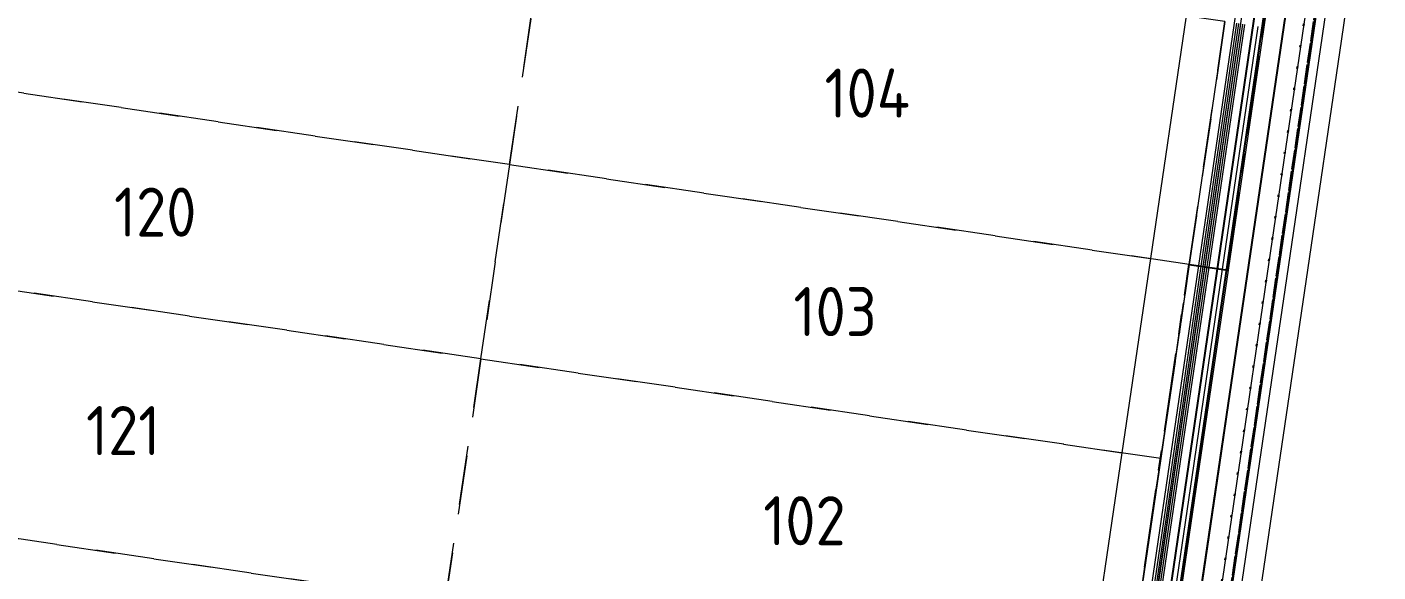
# Model space of a CAD drawing. Header units: metres. Extents: x 302924 to 306036, y 6267404 to 6269261.
# Drawn here: x 304106.1 to 304174.9, y 6268632.8 to 6268660.6 of the extents above; entities that cross this region are included whole.
import ezdxf

# ---------------------------------------------------------------- set-up
doc = ezdxf.new("R2010")
doc.units = ezdxf.units.M
for name, pattern in [('Cable Exist OH', [1, 1, 0]), ('Cable Exist UG', [7, 4, -1, 1, -1]), ('Cable Remove', [1, 0, -1]), ('Dash', [5, 3, -2])]:
    doc.linetypes.add(name, pattern=pattern)
for name, color, linetype, lineweight, true_color, plot, transparency in [('. Const Lines_HV', 7, 'Continuous', 0, 0x990000, False, 0.4), ('. Const Lines_LV', 7, 'Continuous', 0, 0x000099, False, 0.4), ('. Const Lines_SL', 7, 'Continuous', 0, 0x009999, False, 0.4), ('. Const Lines_SP_Trench (PL)', 7, 'Continuous', 0, 0x990099, False, 0.4)]:
    doc.layers.add(name, color=color, linetype=linetype, lineweight=lineweight, true_color=true_color, plot=plot, transparency=transparency)
doc.layers.add('._ MGA Trench Outline (PL)', color=248, linetype='Continuous', lineweight=0, plot=False, transparency=0.6)
doc.layers.add('._Cable_HV_240mm_Al_Proposed', color=11, linetype='Cable x', lineweight=0, plot=False)
doc.layers.add('_Kerb Line_SP', color=60, linetype='Continuous', lineweight=13, transparency=0.6)
for name, color, linetype, lineweight in [('_Lot Layout Future', 151, 'Continuous', 13), ('_Lot Layout Future - Lot No', 155, 'Continuous', 13), ('_User_EW_Final', 82, 'Continuous', 20), ('_User_HV_Final', 1, 'Continuous', 25), ('_User_LV_Exist', 5, 'Continuous', 25), ('_User_TR_Final', 6, 'Continuous', 25), ('Cadastre Land Parcels_SP_EXT', 118, 'Continuous', 15)]:
    doc.layers.add(name, color=color, linetype=linetype, lineweight=lineweight)
doc.layers.add('Duct_SP_EXT', color=30, linetype='Continuous')
doc.layers.add('OH_Details_SP_MISC', color=7, linetype='Continuous')
doc.styles.add('LotNum', font='isocp.shx')
doc.styles.get("Standard").update_dxf_attribs({"font": 'arial.ttf'})
doc.linetypes.add('Cable x', pattern='A,5,-0.05,["X",Standard,S=1.5,R=0,X=0,Y=-0.75],-1.45', length=6.5)

msp = doc.modelspace()

# ---------------------------------------------------------------- linework, layer by layer
at = {"layer": '. Const Lines_HV', "linetype": 'Continuous', "lineweight": 0, "flags": 128}
for points in [[(304171.5652, 6268670.295), (304170.1128, 6268660.4011), (304168.2973, 6268648.0336), (304166.8448, 6268638.1397), (304165.0288, 6268625.7689), (304163.1736, 6268613.3282), (304161.3553, 6268600.9529), (304159.9013, 6268591.0582), (304157.8664, 6268577.2064), (304156.0485, 6268564.8377), (304153.867, 6268549.9963), (304152.0498, 6268537.6279)], [(304173.544, 6268670.0045), (304172.0916, 6268660.1106), (304170.2761, 6268647.7431), (304168.8236, 6268637.8492), (304167.0072, 6268625.4761), (304165.1521, 6268613.0353), (304163.3341, 6268600.6621), (304161.88, 6268590.7674), (304159.8452, 6268576.9157), (304158.0272, 6268564.5469), (304155.8458, 6268549.7054), (304154.0285, 6268537.3372)]]:
    msp.add_lwpolyline(points, dxfattribs=at)
at = {"layer": '. Const Lines_LV', "linetype": 'Continuous', "lineweight": 0, "flags": 128}
for points in [[(304172.5546, 6268670.1497), (304171.1022, 6268660.2558), (304169.2867, 6268647.8884), (304167.8342, 6268637.9944), (304166.018, 6268625.6225), (304164.1629, 6268613.1817), (304162.5096, 6268601.7392), (304160.8907, 6268590.9128), (304158.8558, 6268577.061), (304157.0378, 6268564.6923), (304154.8564, 6268549.8509), (304153.0391, 6268537.4825)], [(304174.5334, 6268669.8592), (304173.081, 6268659.9654), (304171.2655, 6268647.5979), (304169.813, 6268637.7039), (304167.9965, 6268625.3298), (304166.1413, 6268612.8889), (304164.3235, 6268600.5167), (304162.8694, 6268590.622), (304160.8346, 6268576.7704), (304159.0166, 6268564.4015), (304156.8351, 6268549.56), (304155.0179, 6268537.1918)]]:
    msp.add_lwpolyline(points, dxfattribs=at)
at = {"layer": '_Lot Layout Future', "linetype": 'Dash', "transparency": 33554585}
for points in [[(304132.5153, 6268665.9202), (304097.8864, 6268671.0036), (304096.071, 6268658.6361), (304130.6998, 6268653.5528)], [(304127.432, 6268631.2913), (304092.8032, 6268636.3747), (304090.9819, 6268623.9672), (304125.6108, 6268618.8837)]]:
    msp.add_lwpolyline(points, close=True, dxfattribs=at)
at = {"layer": '_User_LV_Exist', "linetype": 'Cable Exist UG'}
msp.add_lwpolyline([(304158.9119, 6268591.2036), (304156.9332, 6268591.4944), (304156.9332, 6268591.4944), (304165.3291, 6268648.4694), (304167.3079, 6268648.1789), (304167.3079, 6268648.1789), (304172.0413, 6268680.8375), (304172.3917, 6268682.8077), (304172.3917, 6268682.8077)], dxfattribs=at)
at = {"layer": 'Cadastre Land Parcels_SP_EXT', "linetype": 'Continuous'}
msp.add_lwpolyline([(304170.0147, 6268676.9295), (303851.7737, 6268723.6085), (303842.2536, 6268660.1704), (303917.1958, 6268649.2305), (303933.0275, 6268646.9186), (303964.6899, 6268642.2965), (303996.3514, 6268637.6743), (304012.183, 6268635.3632), (304043.8454, 6268630.7399), (304075.5077, 6268626.1175), (304091.3384, 6268623.8062), (304125.9696, 6268618.7491), (304160.7015, 6268613.6781), (304170.0147, 6268676.9295)], close=True, dxfattribs=at)
at = {"layer": 'Duct_SP_EXT'}
for p, q in [((304161.6787, 6268613.551), (304170.7807, 6268675.6962)), ((304162.1536, 6268613.4814), (304171.2556, 6268675.6259))]:
    msp.add_line(p, q, dxfattribs=at)

# ---------------------------------------------------------------- next in the draw order: texts
at = {"layer": '_Lot Layout Future - Lot No', "linetype": 'Continuous', "transparency": 33554585, "char_height": 2.5, "attachment_point": 5, "style": 'LotNum', "bg_fill": 3, "box_fill_scale": 1.1, "bg_fill_color": 256, "bg_fill_transparency": 0}
for s, insert in [('104', (304148.9223, 6268657.1948)), ('120', (304112.6564, 6268651.1309)), ('103', (304147.2884, 6268646.0641)), ('121', (304111.0225, 6268640.0002)), ('102', (304145.7242, 6268635.4085))]:
    msp.add_mtext(s, dxfattribs=dict(at, insert=insert))

# ---------------------------------------------------------------- next in the draw order: linework, layer by layer
at = {"layer": '. Const Lines_LV', "linetype": 'Continuous', "lineweight": 0, "flags": 128}
for points in [[(304170.5758, 6268670.4402), (304169.1234, 6268660.5463), (304167.3079, 6268648.1789), (304165.8554, 6268638.2849), (304164.0395, 6268625.9152), (304162.1844, 6268613.4746), (304160.366, 6268601.0982), (304158.9119, 6268591.2036), (304156.8771, 6268577.3517), (304155.0591, 6268564.9832), (304152.8776, 6268550.1417), (304151.0604, 6268537.7733)], [(304165.1658, 6268661.1273), (304163.3503, 6268648.7599), (304161.8978, 6268638.8659), (304160.0826, 6268626.5007), (304158.2275, 6268614.0603), (304156.4085, 6268601.6797), (304154.9544, 6268591.7852), (304152.9195, 6268577.9331), (304151.1016, 6268565.5648), (304148.9202, 6268550.7234), (304147.1029, 6268538.3547)], [(304167.1446, 6268660.8368), (304165.3291, 6268648.4694), (304163.8766, 6268638.5754), (304162.0611, 6268626.208), (304160.206, 6268613.7674), (304158.3872, 6268601.389), (304156.9332, 6268591.4944), (304154.8983, 6268577.6424), (304153.0804, 6268565.274), (304150.8989, 6268550.4325), (304149.0816, 6268538.064)]]:
    msp.add_lwpolyline(points, dxfattribs=at)
at = {"layer": '. Const Lines_SL', "linetype": 'Continuous', "lineweight": 0, "flags": 128}
msp.add_lwpolyline([(304168.134, 6268660.6916), (304166.3185, 6268648.3241), (304164.866, 6268638.4302), (304163.0503, 6268626.0616), (304161.1952, 6268613.621), (304159.3766, 6268601.2436), (304157.9225, 6268591.349), (304155.8877, 6268577.4971), (304154.0697, 6268565.1286), (304151.8883, 6268550.2871), (304150.071, 6268537.9186)], dxfattribs=at)
at = {"layer": '. Const Lines_SP_Trench (PL)', "linetype": 'Continuous', "lineweight": 0, "flags": 128}
msp.add_lwpolyline([(304168.8266, 6268660.5899), (304167.011, 6268648.2225), (304165.5586, 6268638.3285), (304163.7428, 6268625.9591), (304161.8877, 6268613.5185), (304160.0692, 6268601.1418), (304158.6151, 6268591.2472), (304156.5802, 6268577.3953), (304154.7623, 6268565.0268), (304152.5808, 6268550.1853), (304150.7636, 6268537.8169)], dxfattribs=at)
at = {"layer": '._ MGA Trench Outline (PL)', "flags": 128}
for points in [[(304167.7383, 6268660.7497), (304165.9227, 6268648.3822), (304164.4703, 6268638.4883), (304162.6546, 6268626.1201), (304160.7995, 6268613.6796), (304158.9808, 6268601.3017), (304157.5268, 6268591.4071), (304155.4919, 6268577.5552), (304153.674, 6268565.1867), (304151.4925, 6268550.3453), (304149.6753, 6268537.9768)], [(304167.7383, 6268660.7497), (304165.9227, 6268648.3822), (304164.4703, 6268638.4883), (304162.6546, 6268626.1201), (304160.7995, 6268613.6796), (304158.9808, 6268601.3017), (304157.5268, 6268591.4071), (304155.4919, 6268577.5552), (304153.674, 6268565.1867), (304151.4925, 6268550.3453), (304149.6753, 6268537.9768)], [(304167.7383, 6268660.7497), (304165.9227, 6268648.3822), (304164.4703, 6268638.4883), (304162.6546, 6268626.1201), (304160.7995, 6268613.6796), (304158.9808, 6268601.3017), (304157.5268, 6268591.4071), (304155.4919, 6268577.5552), (304153.674, 6268565.1867), (304151.4925, 6268550.3453), (304149.6753, 6268537.9768)], [(304167.8372, 6268660.7351), (304166.0217, 6268648.3677), (304164.5692, 6268638.4737), (304162.7535, 6268626.1055), (304160.8984, 6268613.6649), (304159.0798, 6268601.2872), (304157.6257, 6268591.3926), (304155.5909, 6268577.5407), (304153.7729, 6268565.1722), (304151.5915, 6268550.3307), (304149.7742, 6268537.9623)], [(304167.8372, 6268660.7351), (304166.0217, 6268648.3677), (304164.5692, 6268638.4737), (304162.7535, 6268626.1055), (304160.8984, 6268613.6649), (304159.0798, 6268601.2872), (304157.6257, 6268591.3926), (304155.5909, 6268577.5407), (304153.7729, 6268565.1722), (304151.5915, 6268550.3307), (304149.7742, 6268537.9623)], [(304167.8372, 6268660.7351), (304166.0217, 6268648.3677), (304164.5692, 6268638.4737), (304162.7535, 6268626.1055), (304160.8984, 6268613.6649), (304159.0798, 6268601.2872), (304157.6257, 6268591.3926), (304155.5909, 6268577.5407), (304153.7729, 6268565.1722), (304151.5915, 6268550.3307), (304149.7742, 6268537.9623)], [(304167.9361, 6268660.7206), (304166.1206, 6268648.3532), (304164.6682, 6268638.4592), (304162.8525, 6268626.0909), (304160.9974, 6268613.6503), (304159.1787, 6268601.2727), (304157.7247, 6268591.3781), (304155.6898, 6268577.5261), (304153.8719, 6268565.1577), (304151.6904, 6268550.3162), (304149.8731, 6268537.9477)], [(304167.9361, 6268660.7206), (304166.1206, 6268648.3532), (304164.6682, 6268638.4592), (304162.8525, 6268626.0909), (304160.9974, 6268613.6503), (304159.1787, 6268601.2727), (304157.7247, 6268591.3781), (304155.6898, 6268577.5261), (304153.8719, 6268565.1577), (304151.6904, 6268550.3162), (304149.8731, 6268537.9477)], [(304167.9361, 6268660.7206), (304166.1206, 6268648.3532), (304164.6682, 6268638.4592), (304162.8525, 6268626.0909), (304160.9974, 6268613.6503), (304159.1787, 6268601.2727), (304157.7247, 6268591.3781), (304155.6898, 6268577.5261), (304153.8719, 6268565.1577), (304151.6904, 6268550.3162), (304149.8731, 6268537.9477)], [(304168.0351, 6268660.7061), (304166.2195, 6268648.3386), (304164.7671, 6268638.4447), (304162.9514, 6268626.0762), (304161.0963, 6268613.6357), (304159.2777, 6268601.2581), (304157.8236, 6268591.3635), (304155.7887, 6268577.5116), (304153.9708, 6268565.1431), (304151.7893, 6268550.3017), (304149.9721, 6268537.9332)], [(304168.0351, 6268660.7061), (304166.2195, 6268648.3386), (304164.7671, 6268638.4447), (304162.9514, 6268626.0762), (304161.0963, 6268613.6357), (304159.2777, 6268601.2581), (304157.8236, 6268591.3635), (304155.7887, 6268577.5116), (304153.9708, 6268565.1431), (304151.7893, 6268550.3017), (304149.9721, 6268537.9332)], [(304168.0351, 6268660.7061), (304166.2195, 6268648.3386), (304164.7671, 6268638.4447), (304162.9514, 6268626.0762), (304161.0963, 6268613.6357), (304159.2777, 6268601.2581), (304157.8236, 6268591.3635), (304155.7887, 6268577.5116), (304153.9708, 6268565.1431), (304151.7893, 6268550.3017), (304149.9721, 6268537.9332)]]:
    msp.add_lwpolyline(points, dxfattribs=at)
at = {"layer": '._Cable_HV_240mm_Al_Proposed', "linetype": 'Cable x', "lineweight": 0, "ltscale": 0.1, "flags": 128}
msp.add_lwpolyline([(304099.3677, 6268687.2919), (304100.0458, 6268691.9114, -0.4142136), (304102.3151, 6268693.5998), (304169.2974, 6268683.7673, -0.4143356), (304170.9856, 6268681.4972), (304160.9975, 6268613.6512)], format="xyb", dxfattribs=at)
at = {"layer": '_Kerb Line_SP', "linetype": 'Continuous', "flags": 128}
msp.add_lwpolyline([(304163.3867, 6268603.9681), (304188.5787, 6268775.1763, 0.4144179), (304178.4433, 6268788.7969), (304161.9222, 6268791.2134, 0.017995), (304120.7062, 6268796.0657, 0.3941151), (304111.6444, 6268788.8266), (304087.3338, 6268623.2138)], format="xyb", dxfattribs=at)
at = {"layer": '_Lot Layout Future', "linetype": 'Dash', "transparency": 33554585}
msp.add_lwpolyline([(304167.1446, 6268660.8368), (304165.3291, 6268648.4694), (304163.8766, 6268638.5754), (304162.0611, 6268626.208), (304160.2035, 6268613.7509), (304125.6108, 6268618.8837), (304090.9819, 6268623.9672), (304092.8032, 6268636.3747), (304094.6186, 6268648.7421), (304096.071, 6268658.6361), (304097.8864, 6268671.0036)], dxfattribs=at)
msp.add_lwpolyline([(304167.1446, 6268660.8368), (304165.3291, 6268648.4694), (304163.8766, 6268638.5754), (304162.0611, 6268626.208), (304160.2035, 6268613.7509), (304125.6108, 6268618.8837), (304090.9819, 6268623.9672), (304092.8032, 6268636.3747), (304094.6186, 6268648.7421), (304096.071, 6268658.6361), (304097.8864, 6268671.0036)], dxfattribs=at)
for points in [[(304167.1446, 6268660.8368), (304132.5153, 6268665.9202), (304130.6998, 6268653.5528), (304165.3291, 6268648.4694)], [(304130.6998, 6268653.5528), (304096.071, 6268658.6361), (304094.6186, 6268648.7421), (304129.2475, 6268643.6588)], [(304130.6998, 6268653.5528), (304129.2475, 6268643.6588), (304163.8766, 6268638.5754), (304165.3291, 6268648.4694)], [(304129.2475, 6268643.6588), (304094.6186, 6268648.7421), (304092.8032, 6268636.3747), (304127.432, 6268631.2913)], [(304163.8766, 6268638.5754), (304129.2475, 6268643.6588), (304127.432, 6268631.2913), (304162.0611, 6268626.208)]]:
    msp.add_lwpolyline(points, close=True, dxfattribs=at)
at = {"layer": '_User_EW_Final', "linetype": 'Continuous', "flags": 128}
msp.add_lwpolyline([(304174.8454, 6268682.314), (304163.3357, 6268603.9598), (304151.3281, 6268518.8324), (304150.1226, 6268509.098)], dxfattribs=at)
at = {"layer": '_User_HV_Final', "linetype": 'Cable x', "flags": 128}
msp.add_lwpolyline([(303760.4621, 6268735.3534), (303760.1898, 6268729.8142, 0.4142136), (303760.3797, 6268729.6046), (303771.2528, 6268729.07), (303827.072, 6268750.9433), (303832.0402, 6268738.5724), (303896.288, 6268764.3744), (303906.1804, 6268760.1534), (303915.458, 6268763.872), (303923.0231, 6268744.9973, -0.0726585), (303933.5815, 6268700.6417), (304006.6655, 6268689.9129), (304017.2915, 6268693.447), (304085.2631, 6268683.4693), (304086.4767, 6268682.7856), (304096.3705, 6268681.3332), (304098.2568, 6268694.1944), (304173.4537, 6268683.1572), (304162.6706, 6268609.9043)], format="xyb", dxfattribs=at)
at = {"layer": '_User_TR_Final', "linetype": 'Continuous', "flags": 128}
msp.add_lwpolyline([(304174.8454, 6268682.314), (304163.3357, 6268603.9598), (304151.3281, 6268518.8324), (304150.1226, 6268509.098)], dxfattribs=at)
at = {"layer": 'OH_Details_SP_MISC', "color": 7, "linetype": 'Cable Exist OH', "lineweight": 30, "flags": 128}
msp.add_lwpolyline([(304128.5498, 6268364.8613), (304137.0308, 6268421.9189), (304151.3281, 6268518.8324), (304163.3357, 6268603.9598), (304175.0607, 6268683.8992), (304082.251, 6268697.512), (303965.112, 6268714.683), (303858.683, 6268730.285), (303747.5441, 6268737.607), (303622.527, 6268742.478), (303502.824, 6268747.306)], dxfattribs=at)
at = {"layer": 'OH_Details_SP_MISC', "color": 7, "linetype": 'Cable Remove', "lineweight": 30, "flags": 128}
msp.add_lwpolyline([(304162.8406, 6268604.0297), (304174.4935, 6268683.4771), (304082.1784, 6268697.0173), (303965.0395, 6268714.1883), (303858.6302, 6268729.7874), (303761.2403, 6268736.2173)], dxfattribs=at)

doc.saveas('drawing.dxf')
